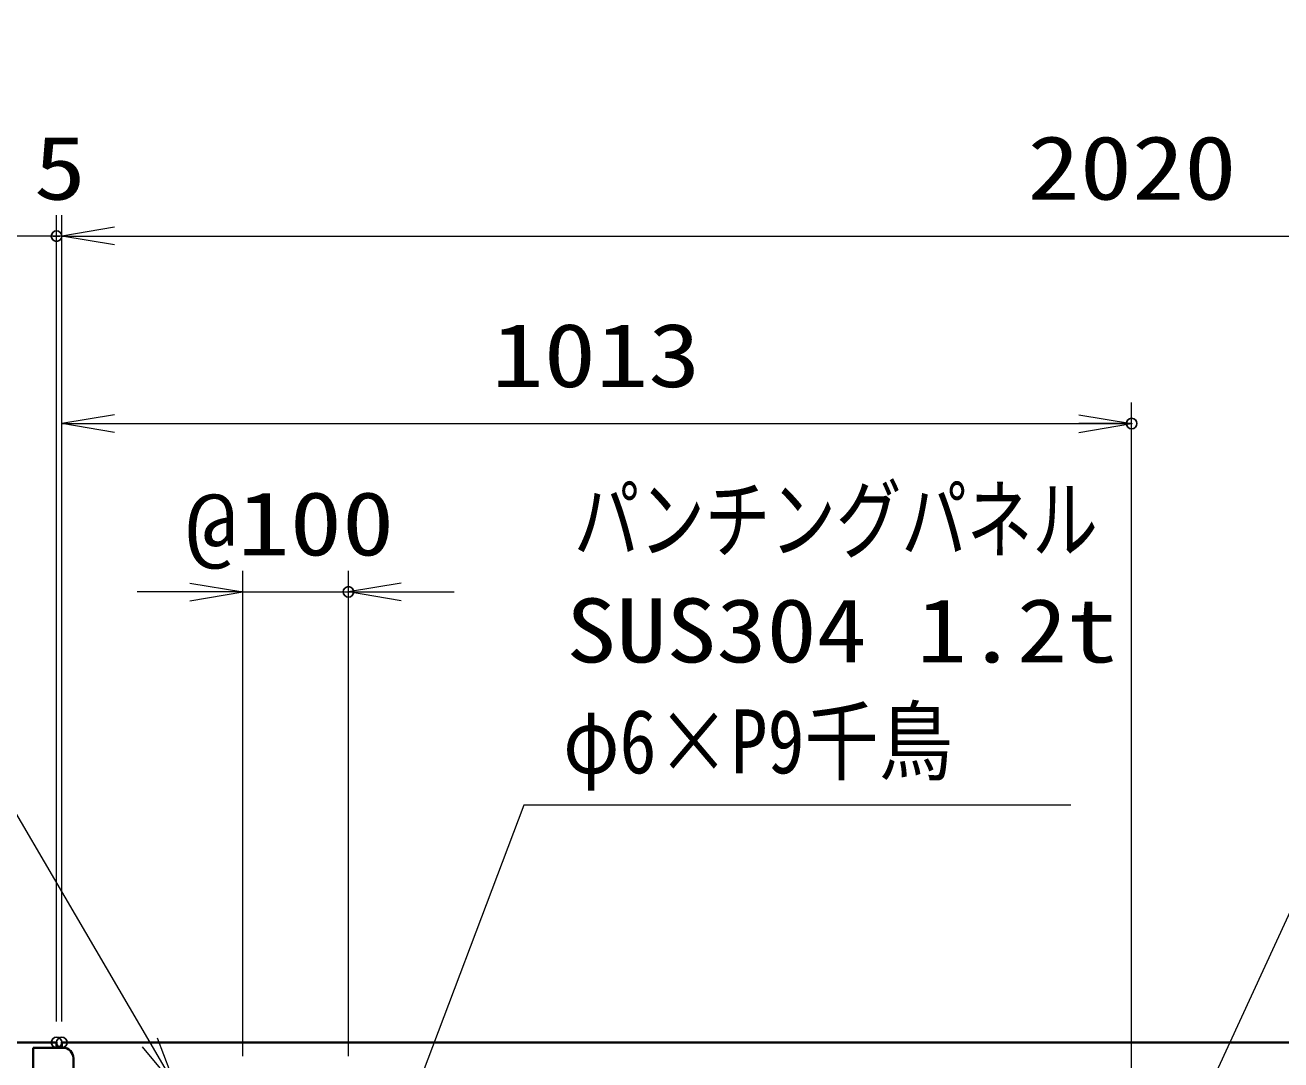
# Model space of a CAD drawing. Units: millimetres at full size. Extents: x -5940 to 5940, y -4200 to 4200.
# Drawn here: x -3016 to -1827, y -316 to 664 of the extents above; entities that cross this region are included whole.
import ezdxf
from ezdxf.enums import TextEntityAlignment as Align

# ---------------------------------------------------------------- set-up
doc = ezdxf.new("R2010")
doc.units = ezdxf.units.MM
doc.header["$LTSCALE"] = 20
doc.header["$PDMODE"] = 32
doc.header["$PDSIZE"] = 10
for name, color, linetype, lineweight in [('0-3_外形線', 7, 'Continuous', 35), ('0-4_寸法線', 4, 'Continuous', 18), ('0-5_0', 7, 'Continuous', 18)]:
    doc.layers.add(name, color=color, linetype=linetype, lineweight=lineweight)
doc.layers.add('0-6_Defpoints', color=7, linetype='Continuous')
doc.styles.add('ＭＳ ゴシック', font='')
doc.styles.get('ＭＳ ゴシック').set_extended_font_data('MS Gothic')

# ---------------------------------------------------------------- blocks, each defined once
blk = doc.blocks.new('_Open')
at = {"layer": '0-5_0'}
blk.add_line((-20, 3.333), (0, 0), dxfattribs=at)
blk.add_lwpolyline([(-20, -3.333), (0, 0), (-20, 0)], dxfattribs=at)
blk = doc.blocks.new('_DOTSMALL')
at = {"layer": '0-5_0'}
blk.add_line((-1.25, 0), (1.25, 0), dxfattribs=at)
blk = doc.blocks.new('S33')
at = {"layer": '0-4_寸法線'}
for points in [[(-3848423.9, 55000923.8), (-3836870.9, 55000923.8), (-3827991.2, 54985752.1), (-3827486.1, 54984889.1)], [(-3828135, 54985667.9), (-3827486.1, 54984889.1), (-3827847.3, 54985836.3)]]:
    blk.add_lwpolyline(points, dxfattribs=at)
at = {"layer": '0-4_寸法線', "color": 254, "style": 'ＭＳ ゴシック'}
blk.add_text('枠材 STKMR370', height=1212, dxfattribs=at).set_placement((-3848423.9, 55003263.1), align=Align.BOTTOM_LEFT)
at = {"layer": '0-4_寸法線', "color": 254, "style": 'ＭＳ ゴシック', "width": 1.2}
blk.add_text('80x40x2.3t', height=1212, dxfattribs=at).set_placement((-3848567.9, 55001163.1), align=Align.BOTTOM_LEFT)
blk = doc.blocks.new('S45')
at = {"layer": '0-4_寸法線'}
for points in [[(-3788953.1, 54995261.7), (-3803173.1, 54995261.7), (-3809098.3, 54982395.3), (-3809516.6, 54981487)], [(-3809249.7, 54982465), (-3809516.6, 54981487), (-3808946.9, 54982325.6)]]:
    blk.add_lwpolyline(points, dxfattribs=at)
at = {"layer": '0-4_寸法線', "color": 254, "style": 'ＭＳ ゴシック'}
for s, width, p in [('中間格子 STKMR290', 0.95, (-3801980.3, 54997758.6)), ('50×30×1.6t', 1.05, (-3802057.1, 54995658.6))]:
    blk.add_text(s, height=1212, dxfattribs=dict(at, width=width)).set_placement(p, align=Align.BOTTOM_LEFT)
blk = doc.blocks.new('S47')
at = {"layer": '0-4_寸法線'}
for points in [[(-3845384.7, 54997292.2), (-3837585.3, 54997292.2), (-3829127.8, 54982224.4), (-3828638.4, 54981352.4)], [(-3829273.2, 54982142.9), (-3828638.4, 54981352.4), (-3828982.5, 54982306)]]:
    blk.add_lwpolyline(points, dxfattribs=at)
at = {"layer": '0-4_寸法線', "color": 254, "style": 'ＭＳ ゴシック', "width": 0.75}
blk.add_text('シリンダー錠', height=1212, dxfattribs=at).set_placement((-3845519.1, 54997531.6), align=Align.BOTTOM_LEFT)
blk = doc.blocks.new('S48')
at = {"layer": '0-4_寸法線'}
for points in [[(-3810558.9, 54990244.7), (-3820911.9, 54990244.7), (-3823140, 54984351.5), (-3823493.7, 54983416.1)], [(-3823295.9, 54984410.4), (-3823493.7, 54983416.1), (-3822984.1, 54984292.6)]]:
    blk.add_lwpolyline(points, dxfattribs=at)
at = {"layer": '0-4_寸法線', "color": 254, "style": 'ＭＳ ゴシック'}
for s, width, p in [('パンチングパネル', 0.75, (-3819966.9, 54994684)), ('SUS304 1.2t', 1.15, (-3820110.9, 54992584)), ('φ6×P9千鳥', 0.85, (-3820168.5, 54990484))]:
    blk.add_text(s, height=1212, dxfattribs=dict(at, width=width)).set_placement(p, align=Align.BOTTOM_LEFT)

msp = doc.modelspace()

# ---------------------------------------------------------------- linework, layer by layer
at = {"layer": '0-3_外形線'}
for p, q in [((-3061.02, -299.17), (-2986.02, -299.17)), ((-3008.02, -304.17), (-2980.02, -304.17)), ((-3008.02, -304.17), (-3008.02, -354.17)), ((-2986.02, -304.17), (-2986.02, -299.17)), ((-2981.02, -299.17), (-961.02, -299.17)), ((-2981.02, -304.17), (-2981.02, -299.17)), ((-2970.02, -314.17), (-2970.02, -344.17))]:
    msp.add_line(p, q, dxfattribs=at)
msp.add_arc((-2980.02, -314.17), 10, 0, 90, dxfattribs=at)
at = {"layer": '0-4_寸法線'}
for p, q in [((-2986.02, -279.17), (-2986.02, 484.2)), ((-2986.02, -279.17), (-2986.02, 484.2)), ((-2981.02, -279.17), (-2981.02, 484.2)), ((-2981.02, -279.17), (-2981.02, 484.2)), ((-2986.02, 464.2), (-3061.02, 464.2)), ((-2981.02, 464.2), (-2986.02, 464.2)), ((-2981.02, 464.2), (-961.02, 464.2)), ((-2931.02, 464.2), (-2881.02, 464.2)), ((-2981.02, -279.17), (-2981.02, 306.73)), ((-1968.52, -359.17), (-1968.52, 306.73)), ((-2981.02, 286.73), (-1968.52, 286.73)), ((-2809.77, -312.17), (-2809.77, 147.37)), ((-2709.77, -312.17), (-2709.77, 147.37)), ((-2859.77, 127.37), (-2909.77, 127.37)), ((-2809.77, 127.37), (-2709.77, 127.37)), ((-2659.77, 127.37), (-2609.77, 127.37))]:
    msp.add_line(p, q, dxfattribs=at)
at = {"layer": '0-6_Defpoints'}
for p in [(-2986.02, 464.2), (-1968.52, 286.73), (-2709.77, 127.37), (-2986.02, -299.17), (-2981.02, -299.17)]:
    msp.add_point(p, dxfattribs=at)

# ---------------------------------------------------------------- block references
at = {"layer": '0-4_寸法線'}
for name, p, xscale, yscale in [('S33', (188501.9, -2749586.79), 0.05, 0.05), ('_DOTSMALL', (-2986.02, 464.2), 2.5, 2.5), ('S45', (188501.9, -2749586.79), 0.05, 0.05), ('S47', (188501.9, -2749586.79), 0.05, 0.05), ('_Open', (-1968.52, 286.73), 2.5, 2.5), ('S48', (188501.9, -2749586.79), 0.05, 0.05), ('_Open', (-2809.77, 127.37), 2.5, 2.5)]:
    msp.add_blockref(name, p, dxfattribs=dict(at, xscale=xscale, yscale=yscale))
at = {"layer": '0-4_寸法線', "xscale": 2.5, "yscale": 2.5, "rotation": 180}
for name, p in [('_DOTSMALL', (-2986.02, 464.2)), ('_Open', (-2981.02, 464.2)), ('_Open', (-2981.02, 464.2)), ('_Open', (-2981.02, 286.73)), ('_Open', (-2709.77, 127.37))]:
    msp.add_blockref(name, p, dxfattribs=at)

# ---------------------------------------------------------------- texts
at = {"layer": '0-4_寸法線', "color": 254, "style": 'ＭＳ ゴシック', "width": 1.2}
for s, p in [('2020', (-2067.02, 480.54)), ('5', (-3007.52, 480.54)), ('1013', (-2574.37, 303.07)), ('@100', (-2864.17, 143.71))]:
    msp.add_text(s, height=60.56, dxfattribs=at).set_placement(p, align=Align.BOTTOM_LEFT)

doc.saveas('drawing.dxf')
